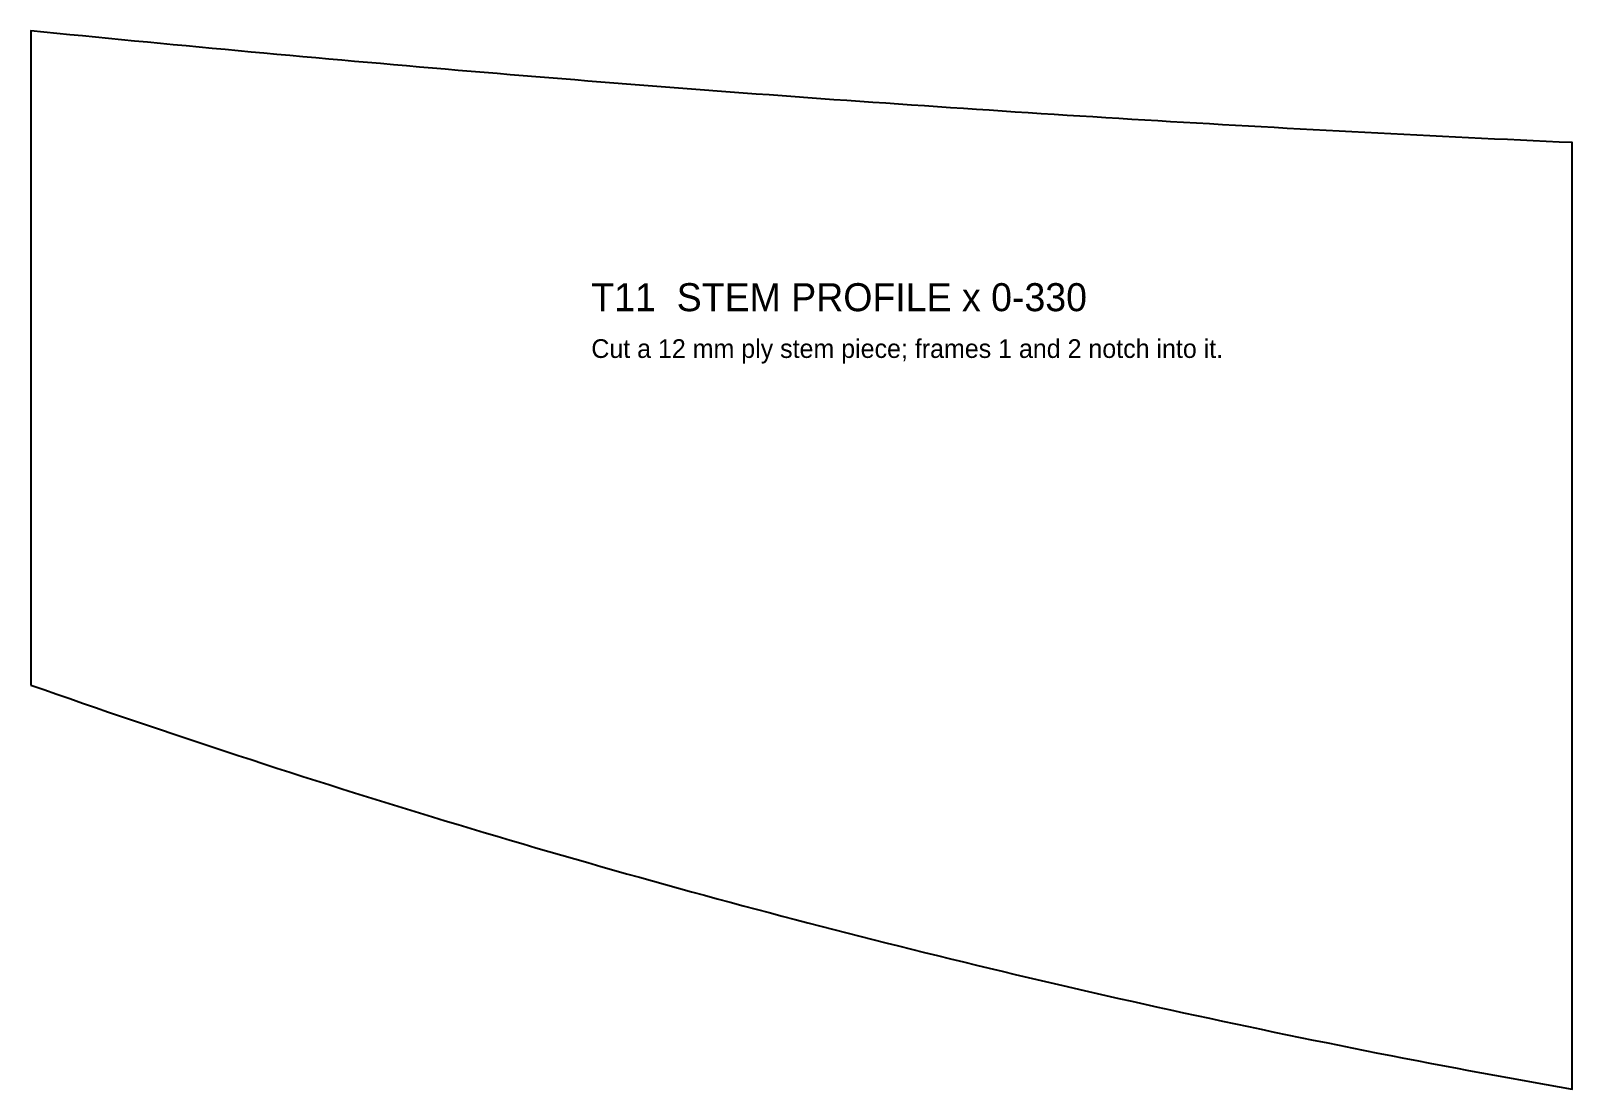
# Model space of a CAD drawing. Extents: x 0 to 330, y 34 to 260.
import ezdxf

# ---------------------------------------------------------------- set-up
doc = ezdxf.new("R2010")
doc.units = 0

msp = doc.modelspace()

# ---------------------------------------------------------------- linework, layer by layer
at = {"layer": 'STEM_PROFILE'}
msp.add_lwpolyline([(0, 120), (2.773, 119.026), (5.546, 118.056), (8.319, 117.091), (11.092, 116.13), (13.866, 115.173), (16.639, 114.221), (19.412, 113.273), (22.185, 112.329), (24.958, 111.39), (27.731, 110.455), (30.504, 109.524), (33.277, 108.597), (36.05, 107.675), (38.824, 106.757), (41.597, 105.843), (44.37, 104.934), (47.143, 104.029), (49.916, 103.128), (52.689, 102.231), (55.462, 101.339), (58.235, 100.451), (61.008, 99.567), (63.782, 98.688), (66.555, 97.813), (69.328, 96.942), (72.101, 96.075), (74.874, 95.212), (77.647, 94.354), (80.42, 93.5), (83.193, 92.65), (85.966, 91.805), (88.739, 90.963), (91.513, 90.126), (94.286, 89.293), (97.059, 88.465), (99.832, 87.64), (102.605, 86.82), (105.378, 86.004), (108.151, 85.192), (110.924, 84.384), (113.697, 83.581), (116.471, 82.782), (119.244, 81.986), (122.017, 81.196), (124.79, 80.409), (127.563, 79.626), (130.336, 78.848), (133.109, 78.074), (135.882, 77.304), (138.655, 76.538), (141.429, 75.776), (144.202, 75.018), (146.975, 74.265), (149.748, 73.516), (152.521, 72.771), (155.294, 72.03), (158.067, 71.293), (160.84, 70.56), (163.613, 69.831), (166.387, 69.107), (169.16, 68.387), (171.933, 67.67), (174.706, 66.958), (177.479, 66.25), (180.252, 65.546), (183.025, 64.847), (185.798, 64.151), (188.571, 63.459), (191.345, 62.772), (194.118, 62.088), (196.891, 61.409), (199.664, 60.733), (202.437, 60.062), (205.21, 59.395), (207.983, 58.732), (210.756, 58.073), (213.529, 57.418), (216.303, 56.767), (219.076, 56.12), (221.849, 55.477), (224.622, 54.838), (227.395, 54.204), (230.168, 53.573), (232.941, 52.946), (235.714, 52.323), (238.487, 51.705), (241.261, 51.09), (244.034, 50.479), (246.807, 49.873), (249.58, 49.27), (252.353, 48.671), (255.126, 48.077), (257.899, 47.486), (260.672, 46.899), (263.445, 46.317), (266.218, 45.738), (268.992, 45.163), (271.765, 44.592), (274.538, 44.025), (277.311, 43.462), (280.084, 42.903), (282.857, 42.348), (285.63, 41.797), (288.403, 41.25), (291.176, 40.707), (293.95, 40.167), (296.723, 39.632), (299.496, 39.101), (302.269, 38.573), (305.042, 38.049), (307.815, 37.53), (310.588, 37.014), (313.361, 36.502), (316.134, 35.994), (318.908, 35.49), (321.681, 34.989), (324.454, 34.493), (327.227, 34), (330, 33.512), (330, 236.075), (327.227, 236.2), (324.454, 236.327), (321.681, 236.455), (318.908, 236.584), (316.134, 236.715), (313.361, 236.847), (310.588, 236.98), (307.815, 237.114), (305.042, 237.25), (302.269, 237.387), (299.496, 237.525), (296.723, 237.665), (293.95, 237.806), (291.176, 237.948), (288.403, 238.091), (285.63, 238.236), (282.857, 238.382), (280.084, 238.529), (277.311, 238.677), (274.538, 238.827), (271.765, 238.978), (268.992, 239.131), (266.218, 239.284), (263.445, 239.439), (260.672, 239.595), (257.899, 239.753), (255.126, 239.912), (252.353, 240.072), (249.58, 240.233), (246.807, 240.395), (244.034, 240.559), (241.261, 240.725), (238.487, 240.891), (235.714, 241.059), (232.941, 241.228), (230.168, 241.398), (227.395, 241.57), (224.622, 241.742), (221.849, 241.917), (219.076, 242.092), (216.303, 242.269), (213.529, 242.447), (210.756, 242.626), (207.983, 242.806), (205.21, 242.988), (202.437, 243.171), (199.664, 243.356), (196.891, 243.541), (194.118, 243.728), (191.345, 243.917), (188.571, 244.106), (185.798, 244.297), (183.025, 244.489), (180.252, 244.682), (177.479, 244.877), (174.706, 245.073), (171.933, 245.27), (169.16, 245.469), (166.387, 245.668), (163.613, 245.869), (160.84, 246.072), (158.067, 246.275), (155.294, 246.48), (152.521, 246.686), (149.748, 246.894), (146.975, 247.103), (144.202, 247.313), (141.429, 247.524), (138.655, 247.737), (135.882, 247.95), (133.109, 248.166), (130.336, 248.382), (127.563, 248.6), (124.79, 248.819), (122.017, 249.039), (119.244, 249.261), (116.471, 249.483), (113.697, 249.708), (110.924, 249.933), (108.151, 250.16), (105.378, 250.388), (102.605, 250.617), (99.832, 250.847), (97.059, 251.079), (94.286, 251.312), (91.513, 251.547), (88.739, 251.782), (85.966, 252.019), (83.193, 252.257), (80.42, 252.497), (77.647, 252.738), (74.874, 252.98), (72.101, 253.223), (69.328, 253.468), (66.555, 253.714), (63.782, 253.961), (61.008, 254.209), (58.235, 254.459), (55.462, 254.71), (52.689, 254.962), (49.916, 255.216), (47.143, 255.471), (44.37, 255.727), (41.597, 255.985), (38.824, 256.243), (36.05, 256.503), (33.277, 256.765), (30.504, 257.027), (27.731, 257.291), (24.958, 257.556), (22.185, 257.823), (19.412, 258.09), (16.639, 258.359), (13.866, 258.629), (11.092, 258.901), (8.319, 259.174), (5.546, 259.448), (2.773, 259.723), (0, 260)], close=True, dxfattribs=at)

# ---------------------------------------------------------------- texts
at = {"layer": 'TEXT'}
for s, height, p in [('T11  STEM PROFILE x 0-330', 6, (120, 200)), ('Cut a 12 mm ply stem piece; frames 1 and 2 notch into it.', 4, (120, 190))]:
    msp.add_text(s, height=height, dxfattribs=at).set_placement(p)

doc.saveas('drawing.dxf')
